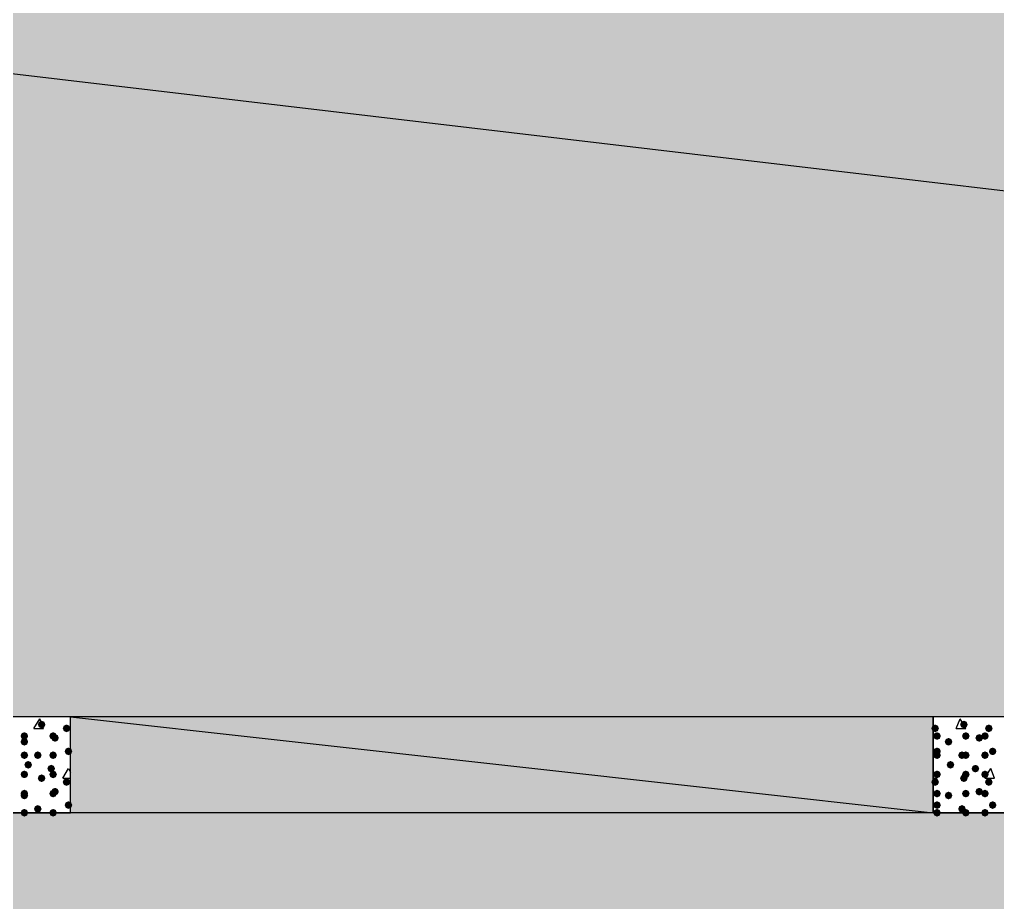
# Model space of a CAD drawing. Header units: millimetres. Extents: x 0 to 420, y 0 to 297.
# Drawn here: x 258.42 to 280.01, y 119.48 to 138.96 of the extents above; entities that cross this region are included whole.
import ezdxf

# ---------------------------------------------------------------- set-up
doc = ezdxf.new("R2010")
doc.units = ezdxf.units.MM
doc.layers.get('0').update_dxf_attribs({"linetype": 'CONTINUOUS'})

msp = doc.modelspace()

# ---------------------------------------------------------------- hatches: boundary and pattern name
at = {"true_color": 0x000008}
h = msp.add_hatch(color=0, dxfattribs=at)
h.paths.add_polyline_path([(378.544667, 142.621), (217.17, 142.621), (378.544667, 123.571)], flags=0)
h.paths.add_polyline_path([(217.17, 142.621), (378.544667, 123.571), (217.17, 123.571)], flags=0)
h = msp.add_hatch(color=0, dxfattribs=at)
h.paths.add_polyline_path([(278.595667, 123.571), (259.545667, 123.571), (278.595667, 121.454333)], flags=0)
h.paths.add_polyline_path([(259.545667, 123.571), (278.595667, 121.454333), (259.545667, 121.454333)], flags=0)
at = {"true_color": 0x000007}
for points in [[(258.995333, 123.401667), (258.970462, 123.341871), (258.910667, 123.317), (258.850871, 123.341871), (258.826, 123.401667), (258.850871, 123.461462), (258.910667, 123.486333), (258.970462, 123.461463)], [(259.545667, 123.317), (259.520796, 123.257204), (259.461, 123.232333), (259.401204, 123.257204), (259.376333, 123.317), (259.401204, 123.376796), (259.461, 123.401667), (259.520796, 123.376796)], [(278.722667, 123.317), (278.697796, 123.257204), (278.638, 123.232333), (278.578204, 123.257204), (278.553333, 123.317), (278.578204, 123.376796), (278.638, 123.401667), (278.697796, 123.376796)], [(279.357667, 123.401667), (279.332796, 123.341871), (279.273, 123.317), (279.213204, 123.341871), (279.188333, 123.401667), (279.213204, 123.461462), (279.273, 123.486333), (279.332796, 123.461463)], [(279.908, 123.317), (279.883129, 123.257204), (279.823333, 123.232333), (279.763537, 123.257204), (279.738667, 123.317), (279.763537, 123.376796), (279.823333, 123.401667), (279.883129, 123.376796)], [(258.614333, 123.147667), (258.589462, 123.087871), (258.529667, 123.063), (258.469871, 123.087871), (258.445, 123.147667), (258.469871, 123.207462), (258.529667, 123.232333), (258.589462, 123.207463)], [(258.614333, 123.020667), (258.589462, 122.960871), (258.529667, 122.936), (258.469871, 122.960871), (258.445, 123.020667), (258.469871, 123.080462), (258.529667, 123.105333), (258.589462, 123.080463)], [(259.249333, 123.147667), (259.224462, 123.087871), (259.164667, 123.063), (259.104871, 123.087871), (259.08, 123.147667), (259.104871, 123.207462), (259.164667, 123.232333), (259.224462, 123.207463)], [(259.291667, 123.105333), (259.266796, 123.045538), (259.207, 123.020667), (259.147204, 123.045538), (259.122333, 123.105333), (259.147204, 123.165129), (259.207, 123.19), (259.266796, 123.165129)], [(278.765, 123.147667), (278.740129, 123.087871), (278.680333, 123.063), (278.620538, 123.087871), (278.595667, 123.147667), (278.620537, 123.207462), (278.680333, 123.232333), (278.740129, 123.207463)], [(279.019, 123.020667), (278.994129, 122.960871), (278.934333, 122.936), (278.874537, 122.960871), (278.849667, 123.020667), (278.874537, 123.080462), (278.934333, 123.105333), (278.994129, 123.080463)], [(279.4, 123.147667), (279.375129, 123.087871), (279.315333, 123.063), (279.255538, 123.087871), (279.230667, 123.147667), (279.255537, 123.207462), (279.315333, 123.232333), (279.375129, 123.207463)], [(279.696333, 123.105333), (279.671462, 123.045538), (279.611667, 123.020667), (279.551871, 123.045538), (279.527, 123.105333), (279.551871, 123.165129), (279.611667, 123.19), (279.671462, 123.165129)], [(279.823333, 123.147667), (279.798463, 123.087871), (279.738667, 123.063), (279.678871, 123.087871), (279.654, 123.147667), (279.678871, 123.207462), (279.738667, 123.232333), (279.798462, 123.207463)], [(259.588, 122.809), (259.563129, 122.749204), (259.503333, 122.724333), (259.443537, 122.749204), (259.418667, 122.809), (259.443537, 122.868796), (259.503333, 122.893667), (259.563129, 122.868796)], [(278.765, 122.809), (278.740129, 122.749204), (278.680333, 122.724333), (278.620538, 122.749204), (278.595667, 122.809), (278.620537, 122.868796), (278.680333, 122.893667), (278.740129, 122.868796)], [(279.992667, 122.809), (279.967796, 122.749204), (279.908, 122.724333), (279.848204, 122.749204), (279.823333, 122.809), (279.848204, 122.868796), (279.908, 122.893667), (279.967796, 122.868796)], [(258.614333, 122.724333), (258.589462, 122.664537), (258.529667, 122.639667), (258.469871, 122.664537), (258.445, 122.724333), (258.469871, 122.784129), (258.529667, 122.809), (258.589462, 122.784129)], [(258.910667, 122.724333), (258.885796, 122.664537), (258.826, 122.639667), (258.766204, 122.664537), (258.741333, 122.724333), (258.766204, 122.784129), (258.826, 122.809), (258.885796, 122.784129)], [(259.249333, 122.724333), (259.224462, 122.664537), (259.164667, 122.639667), (259.104871, 122.664537), (259.08, 122.724333), (259.104871, 122.784129), (259.164667, 122.809), (259.224462, 122.784129)], [(278.765, 122.724333), (278.740129, 122.664537), (278.680333, 122.639667), (278.620538, 122.664537), (278.595667, 122.724333), (278.620537, 122.784129), (278.680333, 122.809), (278.740129, 122.784129)], [(279.315333, 122.724333), (279.290462, 122.664537), (279.230667, 122.639667), (279.170871, 122.664537), (279.146, 122.724333), (279.170871, 122.784129), (279.230667, 122.809), (279.290462, 122.784129)], [(279.4, 122.724333), (279.375129, 122.664537), (279.315333, 122.639667), (279.255538, 122.664537), (279.230667, 122.724333), (279.255537, 122.784129), (279.315333, 122.809), (279.375129, 122.784129)], [(279.823333, 122.724333), (279.798463, 122.664537), (279.738667, 122.639667), (279.678871, 122.664537), (279.654, 122.724333), (279.678871, 122.784129), (279.738667, 122.809), (279.798462, 122.784129)], [(258.699, 122.512667), (258.674129, 122.452871), (258.614333, 122.428), (258.554538, 122.452871), (258.529667, 122.512667), (258.554537, 122.572462), (258.614333, 122.597333), (258.674129, 122.572463)], [(259.207, 122.428), (259.182129, 122.368204), (259.122333, 122.343333), (259.062537, 122.368204), (259.037667, 122.428), (259.062537, 122.487796), (259.122333, 122.512667), (259.182129, 122.487796)], [(279.061333, 122.512667), (279.036462, 122.452871), (278.976667, 122.428), (278.916871, 122.452871), (278.892, 122.512667), (278.916871, 122.572462), (278.976667, 122.597333), (279.036462, 122.572463)], [(279.611667, 122.428), (279.586796, 122.368204), (279.527, 122.343333), (279.467204, 122.368204), (279.442333, 122.428), (279.467204, 122.487796), (279.527, 122.512667), (279.586796, 122.487796)], [(258.614333, 122.301), (258.589462, 122.241204), (258.529667, 122.216333), (258.469871, 122.241204), (258.445, 122.301), (258.469871, 122.360796), (258.529667, 122.385667), (258.589462, 122.360796)], [(258.995333, 122.216333), (258.970462, 122.156537), (258.910667, 122.131667), (258.850871, 122.156537), (258.826, 122.216333), (258.850871, 122.276129), (258.910667, 122.301), (258.970462, 122.276129)], [(259.249333, 122.301), (259.224462, 122.241204), (259.164667, 122.216333), (259.104871, 122.241204), (259.08, 122.301), (259.104871, 122.360796), (259.164667, 122.385667), (259.224462, 122.360796)], [(259.545667, 122.131667), (259.520796, 122.071871), (259.461, 122.047), (259.401204, 122.071871), (259.376333, 122.131667), (259.401204, 122.191462), (259.461, 122.216333), (259.520796, 122.191463)], [(278.722667, 122.131667), (278.697796, 122.071871), (278.638, 122.047), (278.578204, 122.071871), (278.553333, 122.131667), (278.578204, 122.191462), (278.638, 122.216333), (278.697796, 122.191463)], [(278.765, 122.301), (278.740129, 122.241204), (278.680333, 122.216333), (278.620538, 122.241204), (278.595667, 122.301), (278.620537, 122.360796), (278.680333, 122.385667), (278.740129, 122.360796)], [(279.357667, 122.216333), (279.332796, 122.156537), (279.273, 122.131667), (279.213204, 122.156537), (279.188333, 122.216333), (279.213204, 122.276129), (279.273, 122.301), (279.332796, 122.276129)], [(279.4, 122.301), (279.375129, 122.241204), (279.315333, 122.216333), (279.255538, 122.241204), (279.230667, 122.301), (279.255537, 122.360796), (279.315333, 122.385667), (279.375129, 122.360796)], [(279.823333, 122.301), (279.798463, 122.241204), (279.738667, 122.216333), (279.678871, 122.241204), (279.654, 122.301), (279.678871, 122.360796), (279.738667, 122.385667), (279.798462, 122.360796)], [(279.908, 122.131667), (279.883129, 122.071871), (279.823333, 122.047), (279.763537, 122.071871), (279.738667, 122.131667), (279.763537, 122.191462), (279.823333, 122.216333), (279.883129, 122.191463)], [(259.291667, 121.92), (259.266796, 121.860204), (259.207, 121.835333), (259.147204, 121.860204), (259.122333, 121.92), (259.147204, 121.979796), (259.207, 122.004667), (259.266796, 121.979796)], [(279.696333, 121.92), (279.671462, 121.860204), (279.611667, 121.835333), (279.551871, 121.860204), (279.527, 121.92), (279.551871, 121.979796), (279.611667, 122.004667), (279.671462, 121.979796)], [(258.614333, 121.877667), (258.589462, 121.817871), (258.529667, 121.793), (258.469871, 121.817871), (258.445, 121.877667), (258.469871, 121.937462), (258.529667, 121.962333), (258.589462, 121.937463)], [(258.614333, 121.835333), (258.589462, 121.775538), (258.529667, 121.750667), (258.469871, 121.775538), (258.445, 121.835333), (258.469871, 121.895129), (258.529667, 121.92), (258.589462, 121.895129)], [(259.249333, 121.877667), (259.224462, 121.817871), (259.164667, 121.793), (259.104871, 121.817871), (259.08, 121.877667), (259.104871, 121.937462), (259.164667, 121.962333), (259.224462, 121.937463)], [(278.765, 121.877667), (278.740129, 121.817871), (278.680333, 121.793), (278.620538, 121.817871), (278.595667, 121.877667), (278.620537, 121.937462), (278.680333, 121.962333), (278.740129, 121.937463)], [(279.019, 121.835333), (278.994129, 121.775538), (278.934333, 121.750667), (278.874537, 121.775538), (278.849667, 121.835333), (278.874537, 121.895129), (278.934333, 121.92), (278.994129, 121.895129)], [(279.4, 121.877667), (279.375129, 121.817871), (279.315333, 121.793), (279.255538, 121.817871), (279.230667, 121.877667), (279.255537, 121.937462), (279.315333, 121.962333), (279.375129, 121.937463)], [(279.823333, 121.877667), (279.798463, 121.817871), (279.738667, 121.793), (279.678871, 121.817871), (279.654, 121.877667), (279.678871, 121.937462), (279.738667, 121.962333), (279.798462, 121.937463)], [(258.910667, 121.539), (258.885796, 121.479204), (258.826, 121.454333), (258.766204, 121.479204), (258.741333, 121.539), (258.766204, 121.598796), (258.826, 121.623667), (258.885796, 121.598796)], [(259.588, 121.623667), (259.563129, 121.563871), (259.503333, 121.539), (259.443537, 121.563871), (259.418667, 121.623667), (259.443537, 121.683462), (259.503333, 121.708333), (259.563129, 121.683463)], [(278.765, 121.623667), (278.740129, 121.563871), (278.680333, 121.539), (278.620538, 121.563871), (278.595667, 121.623667), (278.620537, 121.683462), (278.680333, 121.708333), (278.740129, 121.683463)], [(279.315333, 121.539), (279.290462, 121.479204), (279.230667, 121.454333), (279.170871, 121.479204), (279.146, 121.539), (279.170871, 121.598796), (279.230667, 121.623667), (279.290462, 121.598796)], [(279.992667, 121.623667), (279.967796, 121.563871), (279.908, 121.539), (279.848204, 121.563871), (279.823333, 121.623667), (279.848204, 121.683462), (279.908, 121.708333), (279.967796, 121.683463)], [(258.614333, 121.454333), (258.589462, 121.394537), (258.529667, 121.369667), (258.469871, 121.394537), (258.445, 121.454333), (258.469871, 121.514129), (258.529667, 121.539), (258.589462, 121.514129)], [(259.249333, 121.454333), (259.224462, 121.394537), (259.164667, 121.369667), (259.104871, 121.394537), (259.08, 121.454333), (259.104871, 121.514129), (259.164667, 121.539), (259.224462, 121.514129)], [(278.765, 121.454333), (278.740129, 121.394537), (278.680333, 121.369667), (278.620538, 121.394537), (278.595667, 121.454333), (278.620537, 121.514129), (278.680333, 121.539), (278.740129, 121.514129)], [(279.4, 121.454333), (279.375129, 121.394537), (279.315333, 121.369667), (279.255538, 121.394537), (279.230667, 121.454333), (279.255537, 121.514129), (279.315333, 121.539), (279.375129, 121.514129)], [(279.823333, 121.454333), (279.798463, 121.394537), (279.738667, 121.369667), (279.678871, 121.394537), (279.654, 121.454333), (279.678871, 121.514129), (279.738667, 121.539), (279.798462, 121.514129)]]:
    msp.add_hatch(color=0, dxfattribs=at).paths.add_polyline_path(points, flags=0)
at = {"true_color": 0x000008}
h = msp.add_hatch(color=0, dxfattribs=at)
h.paths.add_polyline_path([(378.544667, 121.454333), (32.469667, 121.454333), (378.544667, 102.362)], flags=0)
h.paths.add_polyline_path([(32.469667, 121.454333), (378.544667, 102.362), (32.469667, 102.362)], flags=0)

# ---------------------------------------------------------------- linework, layer by layer
at = {"color": 0, "true_color": 0x000008}
for points in [[(378.544667, 142.621), (217.17, 142.621), (378.544667, 123.571)], [(217.17, 142.621), (378.544667, 123.571), (217.17, 123.571)], [(278.595667, 123.571), (259.545667, 123.571), (278.595667, 121.454333)], [(259.545667, 123.571), (278.595667, 121.454333), (259.545667, 121.454333)], [(378.544667, 121.454333), (32.469667, 121.454333), (378.544667, 102.362)]]:
    msp.add_lwpolyline(points, close=True, dxfattribs=at)
at = {"color": 0, "true_color": 0x000007}
for points in [[(257.429, 123.571), (257.429, 121.454333), (259.545667, 121.454333), (259.545667, 123.571)], [(278.595667, 123.571), (278.595667, 121.454333), (280.712333, 121.454333), (280.712333, 123.571)]]:
    msp.add_lwpolyline(points, close=True, dxfattribs=at)
for points in [[(258.741333, 123.317), (258.868333, 123.528667)], [(258.953, 123.317), (258.868333, 123.528667)], [(279.103667, 123.317), (279.188333, 123.528667)], [(279.315333, 123.317), (279.188333, 123.528667)], [(258.741333, 123.317), (258.953, 123.317)], [(279.103667, 123.317), (279.315333, 123.317)], [(259.376333, 122.216333), (259.503333, 122.428), (259.545667, 122.343333)], [(279.738667, 122.216333), (279.865667, 122.428)], [(279.950333, 122.216333), (279.865667, 122.428)], [(259.376333, 122.216333), (259.545667, 122.216333)], [(278.680333, 122.216333), (278.595667, 122.343333)], [(278.595667, 122.216333), (278.680333, 122.216333)], [(279.738667, 122.216333), (279.950333, 122.216333)]]:
    msp.add_lwpolyline(points, dxfattribs=at)

doc.saveas('drawing.dxf')
